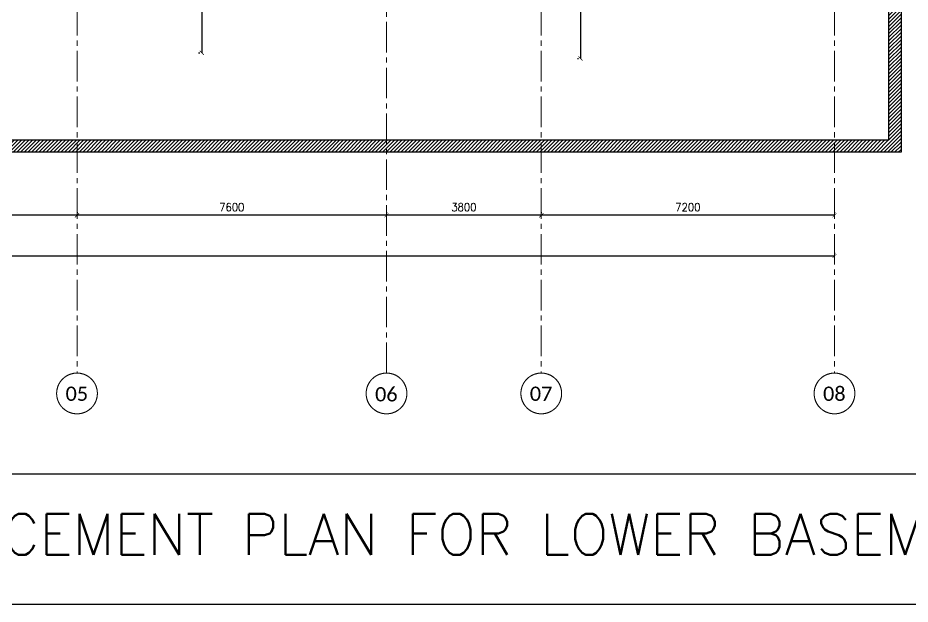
# Model space of a CAD drawing. Header units: millimetres. Extents: x -967280 to 3852, y 2833 to 1955156.
# Drawn here: x -614681 to -592771, y 466936 to 481337 of the extents above; entities that cross this region are included whole.
import ezdxf

# ---------------------------------------------------------------- set-up
doc = ezdxf.new("R2010")
doc.units = ezdxf.units.MM
doc.header["$LTSCALE"] = 1000
doc.header["$PDMODE"] = 35
doc.header["$PDSIZE"] = 25
doc.linetypes.add('Columns_Structural070816$0$CENTER2', pattern=[1.125, 0.75, -0.125, 0.125, -0.125])
doc.linetypes.add('HRZN_Line-Ptrn-Sold', pattern=[9144001.0, 9144000.0, -1])
for name, color, linetype in [('_N-DIM 3', 7, 'Continuous'), ('A-ANNO-TEXT-25', 7, 'Continuous'), ('R.C. footing', 4, 'Continuous'), ('S - BATH Hach', 1, 'Continuous'), ('S -Beams', 2, 'Continuous')]:
    doc.layers.add(name, color=color, linetype=linetype)
for name, color, linetype, lineweight in [('A-AX-ATT-100', 7, 'HRZN_Line-Ptrn-Sold', 18), ('S - column', 6, 'Continuous', 60), ('ST-000-AXIS', 9, 'Columns_Structural070816$0$CENTER2', 9)]:
    doc.layers.add(name, color=color, linetype=linetype, lineweight=lineweight)
doc.styles.add('Calibri_2', font='calibri.ttf', dxfattribs={"height": 300})
doc.styles.add('ROMANC', font='romanc.shx')
doc.styles.add('TUNELNO', font='romans.shx', dxfattribs={"width": 0.9})
doc.dimstyles.new('Copy(2) of DSEC', dxfattribs={"dimtxt": 200, "dimasz": 100, "dimexe": 50, "dimexo": 80, "dimgap": 100, "dimtad": 1, "dimdec": 0, "dimrnd": 5, "dimzin": 0, "dimdsep": 46, "dimtxsty": 'TUNELNO', "dimblk": 'ARCHTICK', "dimcen": 0.09, "dimclrd": 1, "dimclre": 1, "dimclrt": 3, "dimadec": 0, "dimazin": 0, "dimtfac": 0.78125, "dimtdec": 0, "dimtix": 1, "dimtmove": 2, "dimatfit": 3, "dimldrblk": 'ARCHTICK', "dimfxl": 1, "dimtolj": 1, "dimtzin": 0, "dimarcsym": 0})

# ---------------------------------------------------------------- blocks, each defined once
blk = doc.blocks.new('_ArchTick')
at = {"color": 0, "linetype": 'ByBlock', "const_width": 0.15}
blk.add_lwpolyline([(-0.5, -0.5), (0.5, 0.5)], dxfattribs=at)
blk = doc.blocks.new('*D1039')
at = {"layer": '_N-DIM 3', "color": 1, "linetype": 'Continuous', "lineweight": -2, "ltscale": 30, "transparency": 16777216}
for p, q in [((-600941, 488337), (-600916, 488337)), ((-600866, 488337), (-600866, 480337)), ((-600941, 480337), (-600916, 480337))]:
    blk.add_line(p, q, dxfattribs=at)
at = {"layer": 'Defpoints', "color": 0, "linetype": 'Continuous', "ltscale": 30, "transparency": 16777216}
for p in [(-600861, 488337), (-600866, 480337), (-600861, 480337)]:
    blk.add_point(p, dxfattribs=at)
at = {"layer": '_N-DIM 3', "color": 1, "linetype": 'Continuous', "lineweight": -2, "ltscale": 30, "transparency": 16777216, "xscale": 100, "yscale": 100, "zscale": 100}
for p, rotation in [((-600866, 488337), 90), ((-600866, 480337), 270)]:
    blk.add_blockref('_ArchTick', p, dxfattribs=dict(at, rotation=rotation))
at = {"layer": '_N-DIM 3', "color": 3, "linetype": 'Continuous', "ltscale": 30, "transparency": 16777216, "insert": (-601066, 484337), "char_height": 200, "attachment_point": 5, "rotation": 90, "style": 'TUNELNO'}
blk.add_mtext('\\A1;8000', dxfattribs=at)
blk = doc.blocks.new('*D1044')
at = {"layer": '_N-DIM 3', "color": 1, "linetype": 'Continuous', "lineweight": -2, "ltscale": 30, "transparency": 16777216}
for p, q in [((-610244, 492479), (-610214, 492479)), ((-610164, 492479), (-610164, 480479)), ((-610244, 480479), (-610214, 480479))]:
    blk.add_line(p, q, dxfattribs=at)
at = {"layer": 'Defpoints', "color": 0, "linetype": 'Continuous', "ltscale": 30, "transparency": 16777216}
for p in [(-610164, 492479), (-610164, 480479), (-610164, 480479)]:
    blk.add_point(p, dxfattribs=at)
at = {"layer": '_N-DIM 3', "color": 1, "linetype": 'Continuous', "lineweight": -2, "ltscale": 30, "transparency": 16777216, "xscale": 100, "yscale": 100, "zscale": 100}
for p, rotation in [((-610164, 492479), 90), ((-610164, 480479), 270)]:
    blk.add_blockref('_ArchTick', p, dxfattribs=dict(at, rotation=rotation))
at = {"layer": '_N-DIM 3', "color": 3, "linetype": 'Continuous', "ltscale": 30, "transparency": 16777216, "insert": (-610364, 486479), "char_height": 200, "attachment_point": 5, "rotation": 90, "style": 'TUNELNO'}
blk.add_mtext('\\A1;12000', dxfattribs=at)
blk = doc.blocks.new('A$C46269fcd new')
at = {"layer": 'S - BATH Hach', "ltscale": 30, "transparency": 33554483}
h = blk.add_hatch(dxfattribs=at)
h.set_pattern_fill('ANSI31', color=1, scale=20)
h.set_pattern_definition([(45, (643184.17, -484711.8), (-44.9012806, 44.9012806), [])])
h.paths.add_polyline_path([(47835, 35800), (47835, -9200), (-6100, -9200), (-6100, 35800), (-5800, 35800), (-5800, -8900), (47535, -8900), (47535, 35800)])
at = {"layer": 'R.C. footing', "color": 4, "ltscale": 30}
blk.add_lwpolyline([(47835, 35800), (47835, -9200), (-6100, -9200), (-6100, 35800), (-5800, 35800), (-5800, -8900), (47535, -8900), (47535, 35800)], close=True, dxfattribs=at)
blk = doc.blocks.new('Grid - HRZN_G-Datm-Grid-Head-1554275-FIRST FLOOR FFL_1_')
at = {"layer": 'A-AX-ATT-100'}
blk.add_circle((0, 0), 5, dxfattribs=at)
blk = doc.blocks.new('*D1513')
at = {"layer": '_N-DIM 3', "color": 1, "linetype": 'Continuous', "lineweight": -2, "ltscale": 30, "transparency": 16777216}
for p, q in [((555899, 699769), (555899, 699739)), ((563099, 699689), (555899, 699689)), ((563099, 699769), (563099, 699739))]:
    blk.add_line(p, q, dxfattribs=at)
at = {"layer": 'Defpoints', "color": 0, "linetype": 'Continuous', "ltscale": 30, "transparency": 16777216}
for p in [(555899, 699689), (555899, 699689), (563099, 699689)]:
    blk.add_point(p, dxfattribs=at)
at = {"layer": '_N-DIM 3', "color": 1, "linetype": 'Continuous', "lineweight": -2, "ltscale": 30, "transparency": 16777216, "xscale": 100, "yscale": 100, "zscale": 100, "rotation": 180}
blk.add_blockref('_ArchTick', (555899, 699689), dxfattribs=at)
at = {"layer": '_N-DIM 3', "color": 1, "linetype": 'Continuous', "lineweight": -2, "ltscale": 30, "transparency": 16777216, "xscale": 100, "yscale": 100, "zscale": 100}
blk.add_blockref('_ArchTick', (563099, 699689), dxfattribs=at)
at = {"layer": '_N-DIM 3', "color": 3, "linetype": 'Continuous', "ltscale": 30, "transparency": 16777216, "insert": (559499, 699889), "char_height": 200, "attachment_point": 5, "style": 'TUNELNO'}
blk.add_mtext('\\A1;7200', dxfattribs=at)
blk = doc.blocks.new('*D1514')
at = {"layer": '_N-DIM 3', "color": 1, "linetype": 'Continuous', "lineweight": -2, "ltscale": 30, "transparency": 16777216}
for p, q in [((552099, 699769), (552099, 699739)), ((555899, 699689), (552099, 699689)), ((555899, 699769), (555899, 699739))]:
    blk.add_line(p, q, dxfattribs=at)
at = {"layer": 'Defpoints', "color": 0, "linetype": 'Continuous', "ltscale": 30, "transparency": 16777216}
for p in [(552099, 699689), (552099, 699689), (555899, 699689)]:
    blk.add_point(p, dxfattribs=at)
at = {"layer": '_N-DIM 3', "color": 1, "linetype": 'Continuous', "lineweight": -2, "ltscale": 30, "transparency": 16777216, "xscale": 100, "yscale": 100, "zscale": 100, "rotation": 180}
blk.add_blockref('_ArchTick', (552099, 699689), dxfattribs=at)
at = {"layer": '_N-DIM 3', "color": 1, "linetype": 'Continuous', "lineweight": -2, "ltscale": 30, "transparency": 16777216, "xscale": 100, "yscale": 100, "zscale": 100}
blk.add_blockref('_ArchTick', (555899, 699689), dxfattribs=at)
at = {"layer": '_N-DIM 3', "color": 3, "linetype": 'Continuous', "ltscale": 30, "transparency": 16777216, "insert": (553999, 699889), "char_height": 200, "attachment_point": 5, "style": 'TUNELNO'}
blk.add_mtext('\\A1;3800', dxfattribs=at)
blk = doc.blocks.new('*D1515')
at = {"layer": '_N-DIM 3', "color": 1, "linetype": 'Continuous', "lineweight": -2, "ltscale": 30, "transparency": 16777216}
for p, q in [((544499, 699769), (544499, 699739)), ((552099, 699689), (544499, 699689)), ((552099, 699769), (552099, 699739))]:
    blk.add_line(p, q, dxfattribs=at)
at = {"layer": 'Defpoints', "color": 0, "linetype": 'Continuous', "ltscale": 30, "transparency": 16777216}
for p in [(544499, 699689), (544499, 699689), (552099, 699689)]:
    blk.add_point(p, dxfattribs=at)
at = {"layer": '_N-DIM 3', "color": 1, "linetype": 'Continuous', "lineweight": -2, "ltscale": 30, "transparency": 16777216, "xscale": 100, "yscale": 100, "zscale": 100, "rotation": 180}
blk.add_blockref('_ArchTick', (544499, 699689), dxfattribs=at)
at = {"layer": '_N-DIM 3', "color": 1, "linetype": 'Continuous', "lineweight": -2, "ltscale": 30, "transparency": 16777216, "xscale": 100, "yscale": 100, "zscale": 100}
blk.add_blockref('_ArchTick', (552099, 699689), dxfattribs=at)
at = {"layer": '_N-DIM 3', "color": 3, "linetype": 'Continuous', "ltscale": 30, "transparency": 16777216, "insert": (548299, 699889), "char_height": 200, "attachment_point": 5, "style": 'TUNELNO'}
blk.add_mtext('\\A1;7600', dxfattribs=at)
blk = doc.blocks.new('*D1516')
at = {"layer": '_N-DIM 3', "color": 1, "linetype": 'Continuous', "lineweight": -2, "ltscale": 30, "transparency": 16777216}
for p, q in [((536899, 699769), (536899, 699739)), ((544499, 699689), (536899, 699689)), ((544499, 699769), (544499, 699739))]:
    blk.add_line(p, q, dxfattribs=at)
at = {"layer": 'Defpoints', "color": 0, "linetype": 'Continuous', "ltscale": 30, "transparency": 16777216}
for p in [(536899, 699689), (536899, 699689), (544499, 699689)]:
    blk.add_point(p, dxfattribs=at)
at = {"layer": '_N-DIM 3', "color": 1, "linetype": 'Continuous', "lineweight": -2, "ltscale": 30, "transparency": 16777216, "xscale": 100, "yscale": 100, "zscale": 100, "rotation": 180}
blk.add_blockref('_ArchTick', (536899, 699689), dxfattribs=at)
at = {"layer": '_N-DIM 3', "color": 1, "linetype": 'Continuous', "lineweight": -2, "ltscale": 30, "transparency": 16777216, "xscale": 100, "yscale": 100, "zscale": 100}
blk.add_blockref('_ArchTick', (544499, 699689), dxfattribs=at)
at = {"layer": '_N-DIM 3', "color": 3, "linetype": 'Continuous', "ltscale": 30, "transparency": 16777216, "insert": (540699, 699889), "char_height": 200, "attachment_point": 5, "style": 'TUNELNO'}
blk.add_mtext('\\A1;7600', dxfattribs=at)
blk = doc.blocks.new('*D1520')
at = {"layer": '_N-DIM 3', "color": 1, "linetype": 'Continuous', "lineweight": -2, "ltscale": 30, "transparency": 16777216}
for p, q in [((516899, 698769), (516899, 698739)), ((563099, 698769), (563099, 698739)), ((563099, 698689), (516899, 698689))]:
    blk.add_line(p, q, dxfattribs=at)
at = {"layer": 'Defpoints', "color": 0, "linetype": 'Continuous', "ltscale": 30, "transparency": 16777216}
for p in [(516899, 698689), (516899, 698689), (563099, 698689)]:
    blk.add_point(p, dxfattribs=at)
at = {"layer": '_N-DIM 3', "color": 1, "linetype": 'Continuous', "lineweight": -2, "ltscale": 30, "transparency": 16777216, "xscale": 100, "yscale": 100, "zscale": 100, "rotation": 180}
blk.add_blockref('_ArchTick', (516899, 698689), dxfattribs=at)
at = {"layer": '_N-DIM 3', "color": 1, "linetype": 'Continuous', "lineweight": -2, "ltscale": 30, "transparency": 16777216, "xscale": 100, "yscale": 100, "zscale": 100}
blk.add_blockref('_ArchTick', (563099, 698689), dxfattribs=at)
at = {"layer": '_N-DIM 3', "color": 3, "linetype": 'Continuous', "ltscale": 30, "transparency": 16777216, "insert": (539999, 698889), "char_height": 200, "attachment_point": 5, "style": 'TUNELNO'}
blk.add_mtext('\\A1;46200', dxfattribs=at)
blk = doc.blocks.new('AXES-00')
at = {"layer": 'ST-000-AXIS'}
for p, q in [((544498.9, 750979.6), (544498.9, 695813.8)), ((552098.9, 695813.8), (552098.9, 750979.6)), ((555898.9, 750979.6), (555898.9, 695813.8)), ((563098.9, 750979.6), (563098.9, 695813.8))]:
    blk.add_line(p, q, dxfattribs=at)
at = {"layer": 'A-AX-ATT-100', "xscale": 99.99999999999993, "yscale": 99.99999999999993, "zscale": 99.99999999999993, "rotation": 180}
for p in [(544498.9, 695313.8), (555898.9, 695313.8), (563098.9, 695313.8)]:
    blk.add_blockref('Grid - HRZN_G-Datm-Grid-Head-1554275-FIRST FLOOR FFL_1_', p, dxfattribs=at)
at = {"layer": 'A-AX-ATT-100', "xscale": 99.99999999999993, "yscale": 99.99999999999993, "zscale": 99.99999999999993}
blk.add_blockref('Grid - HRZN_G-Datm-Grid-Head-1554275-FIRST FLOOR FFL_1_', (552098.9, 695313.8), dxfattribs=at)
at = {"layer": 'A-AX-ATT-100', "linetype": 'Continuous', "lineweight": 13, "char_height": 350, "width": 673.417, "attachment_point": 1, "style": 'Calibri_2'}
for s, insert in [('05', (544218, 695481.8)), ('06', (551817.7, 695468.8)), ('07', (555618, 695481.8)), ('08', (562818, 695481.8))]:
    blk.add_mtext(s, dxfattribs=dict(at, insert=insert))
at = {"layer": '_N-DIM 3', "color": 3, "linetype": 'Continuous', "ltscale": 30}
for base, p1, p2, picture, middle in [((536898.9, 699688.7), (544498.9, 699688.7), (536898.9, 699688.7), '*D1516', (540698.9, 699888.7)), ((544498.9, 699688.7), (552098.9, 699688.7), (544498.9, 699688.7), '*D1515', (548298.9, 699888.7)), ((552098.9, 699688.7), (555898.9, 699688.7), (552098.9, 699688.7), '*D1514', (553998.9, 699888.7)), ((555898.9, 699688.7), (563098.9, 699688.7), (555898.9, 699688.7), '*D1513', (559498.9, 699888.7)), ((516898.9, 698688.7), (563098.9, 698688.7), (516898.9, 698688.7), '*D1520', (539998.9, 698888.7))]:
    dim = blk.add_linear_dim(base=base, p1=p1, p2=p2, dimstyle='Copy(2) of DSEC', dxfattribs=at)
    dim.commit()
    dim.dimension.update_dxf_attribs({"geometry": picture, "text_midpoint": middle})

msp = doc.modelspace()

# ---------------------------------------------------------------- linework, layer by layer
at = {"layer": 'S -Beams'}
msp.add_lwpolyline([(-652423.9, 466935.6), (-573598.7, 466935.6), (-573598.7, 470128.3), (-652423.9, 470128.3)], close=True, dxfattribs=at)

# ---------------------------------------------------------------- block references
at = {"layer": 'S - column', "color": 7, "true_color": 0xffffff}
msp.add_blockref('A$C46269fcd new', (-640828.7, 487237.4), dxfattribs=at)
at = {"layer": 'S -Beams'}
msp.add_blockref('AXES-00', (-1157727.6, -223202.4), dxfattribs=at)

# ---------------------------------------------------------------- texts
at = {"layer": 'A-ANNO-TEXT-25', "insert": (-652423.9, 469151.2), "char_height": 1000, "attachment_point": 1, "style": 'ROMANC'}
msp.add_mtext_dynamic_manual_height_columns('{\\Fsimplex|c0; CONCRETE DIMENSION & ADDITIONAL BOTTOM REINFORCEMENT PLAN FOR LOWER BASEMENT CEILING }', width=82487.138, gutter_width=8268.9, heights=[0], dxfattribs=at)

# ---------------------------------------------------------------- dimensions: what is measured, and where the dimension line sits
at = {"layer": '_N-DIM 3', "color": 6, "linetype": 'Continuous', "ltscale": 30}
for base, p1, p2, picture, middle in [((-610164.4, 480478.6), (-610164.4, 492478.6), (-610164.4, 480478.6), '*D1044', (-610364.4, 486478.6)), ((-600866.1, 480337.4), (-600860.6, 488337.4), (-600860.6, 480337.4), '*D1039', (-601066.1, 484337.4))]:
    dim = msp.add_linear_dim(base=base, p1=p1, p2=p2, angle=90, dimstyle='Copy(2) of DSEC', dxfattribs=at)
    dim.commit()
    dim.dimension.update_dxf_attribs({"geometry": picture, "text_midpoint": middle})

doc.saveas('drawing.dxf')
